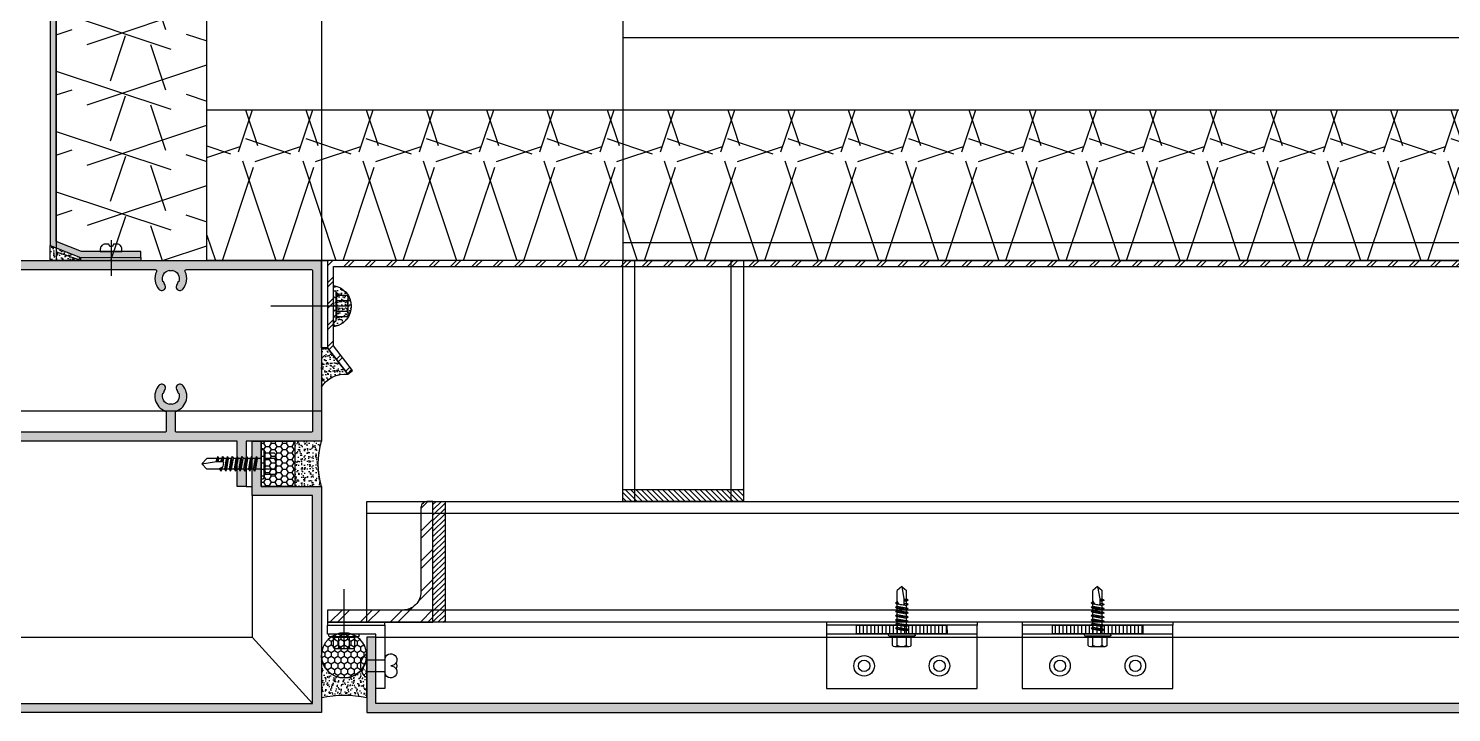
# Model space of a CAD drawing. Header units: millimetres. Extents: x 434053 to 1059003, y -2417481 to 936527.
# Drawn here: x 562266.5 to 562738.7, y -2235535.7 to -2235308.7 of the extents above; entities that cross this region are included whole.
import ezdxf

# ---------------------------------------------------------------- set-up
doc = ezdxf.new("R2010")
doc.units = ezdxf.units.MM
doc.header["$LTSCALE"] = 1000
doc.header["$MEASUREMENT"] = 0
for name, pattern in [('CENTER', [2, 1.25, -0.25, 0.25, -0.25]), ('CENTER2', [1.125, 0.75, -0.125, 0.125, -0.125]), ('HIDDEN', [9.525, 6.35, -3.175]), ('HIDDEN2', [4.7625, 3.175, -1.5875])]:
    doc.linetypes.add(name, pattern=pattern)
doc.layers.get('Defpoints').update_dxf_attribs({"color": 6})
for name, color, linetype in [('ALUM', 1, 'Continuous'), ('ALUM-V', 11, 'Continuous'), ('DIM', 3, 'Continuous'), ('ELASTOMER', 6, 'Continuous'), ('ELASTOMER-V', 241, 'Continuous'), ('ELASTROMER-V', 241, 'Continuous'), ('EXTRUSION-V', 141, 'Continuous'), ('EXTRUSION1', 4, 'Continuous'), ('EXTRUSION2', 133, 'Continuous'), ('FASTENER', 191, 'Continuous'), ('GRID', 8, 'CENTER'), ('INSUL', 8, 'HIDDEN'), ('SILICONE', 8, 'Continuous'), ('STEEL', 3, 'Continuous'), ('STEEL-V', 71, 'Continuous'), ('WELD', 6, 'Continuous'), ('型材断面填充', 254, 'Continuous'), ('铝板断面填充', 14, 'Continuous')]:
    doc.layers.add(name, color=color, linetype=linetype)

# ---------------------------------------------------------------- blocks, each defined once
blk = doc.blocks.new('*U461')
at = {"layer": 'INSUL'}
h = blk.add_hatch(dxfattribs=at)
h.set_pattern_fill('保温棉50', color=256, scale=2.5, angle=90, pattern_type=2)
h.set_pattern_definition([(108.43495, (2.5, -7.5), (-50, 130), [15.8115, -142.3024]), (18.43495, (-47.5, -22.5), (100, 40), [47.435, -110.6789]), (71.56505, (-2.5, -7.5), (4e-11, 20), [15.8115, -142.3024]), (161.56505, (-2.5, 7.5), (-50, 10), [47.435, -110.6789])])
h.paths.add_polyline_path([(0, 0), (50, 0), (50, 1040), (0, 1040)])
blk.add_lwpolyline([(0, 0), (50, 0), (50, 1040), (0, 1040)], close=True, dxfattribs=at)
blk = doc.blocks.new('rivet6')
at = {"color": 0, "linetype": 'ByBlock'}
blk.add_line((0, 4), (0, -4), dxfattribs=at)
blk.add_lwpolyline([(-6, 2, 2.414214), (-8, 0, 2.414214), (-6, -2)], format="xyb", dxfattribs=at)
at = {"color": 0, "linetype": 'HIDDEN2'}
blk.add_lwpolyline([(0, 2), (-6, 2), (-6, -2), (0, -2)], dxfattribs=at)
at = {"color": 0, "linetype": 'ByBlock'}
for centre, radius, start, end in [((-8, 0), 2, 150, 210), ((-3, 0), 5, 306.8699, 53.1301)]:
    blk.add_arc(centre, radius, start, end, dxfattribs=at)
blk = doc.blocks.new('*U379')
at = {"linetype": 'ByBlock', "lineweight": -2}
for p, q in [((2.66, 4.86), (-2.66, 4.86)), ((-5.03, 0.51), (-5.03, 0)), ((5.03, 0), (-5.03, 0)), ((-4.69, 0.86), (-3.54, 1.14)), ((4.69, 0.86), (-4.69, 0.86)), ((-3.54, 4.4), (-3.54, 1.14)), ((3.54, 1.14), (-3.54, 1.14)), ((-2.33, 0.86), (-1.77, 1.14)), ((-1.77, 4.4), (-1.77, 1.14)), ((1.77, 4.4), (1.77, 1.14)), ((2.46, 0.86), (1.77, 1.14)), ((3.54, 4.4), (3.54, 1.14)), ((4.69, 0.86), (3.54, 1.14)), ((5.03, 0.51), (5.03, 0))]:
    blk.add_line(p, q, dxfattribs=at)
for centre, radius, start, end in [((-2.66, 3.77), 1.09, 35.4009, 144.5991), ((0, 1.2), 3.66, 61.0594, 118.9406), ((2.66, 3.77), 1.09, 35.4009, 144.5991), ((-4.69, 0.51), 0.343, 90, 180), ((4.69, 0.51), 0.343, 0, 90)]:
    blk.add_arc(centre, radius, start, end, dxfattribs=at)
at = {"layer": 'GRID', "ltscale": 0.5}
blk.add_line((0, 4.86), (0, -14.89), dxfattribs=at)
blk = doc.blocks.new('*U563')
at = {"linetype": 'ByBlock', "lineweight": -2}
for p, q in [((-4.4, 0.45), (-4.4, 0)), ((4.4, 0), (-4.4, 0)), ((-4.1, 0.75), (-3.1, 1)), ((4.1, 0.75), (-4.1, 0.75)), ((-3.1, 3.85), (-3.1, 1)), ((3.1, 1), (-3.1, 1)), ((2.33, 4.25), (-2.33, 4.25)), ((-2.04, 0.75), (-1.55, 1)), ((-1.55, 3.85), (-1.55, 1)), ((-1.55, 0), (-1.55, -1.59)), ((1.55, 3.85), (1.55, 1)), ((2.15, 0.75), (1.55, 1)), ((1.55, 0), (1.55, -1.09)), ((3.1, 3.85), (3.1, 1)), ((4.1, 0.75), (3.1, 1)), ((4.4, 0.45), (4.4, 0)), ((-2.11, -1.9), (2.11, -1.4)), ((-2.11, -1.9), (-1.55, -1.59)), ((-2.11, -1.9), (-1.55, -2.21)), ((-2.11, -3.3), (2.11, -2.8)), ((-2.11, -3.3), (-1.55, -2.99)), ((-2.11, -3.3), (-1.55, -3.61)), ((-2.11, -4.7), (2.11, -4.2)), ((-2.11, -4.7), (-1.55, -4.39)), ((-2.11, -4.7), (-1.55, -5.01)), ((-1.55, -1.59), (1.55, -1.09)), ((-1.55, -2.21), (1.55, -1.71)), ((-1.55, -2.21), (-1.55, -2.99)), ((-1.55, -2.99), (1.55, -2.49)), ((-1.55, -3.61), (1.55, -3.11)), ((-1.55, -3.61), (-1.55, -4.39)), ((-1.55, -4.39), (1.55, -3.89)), ((-1.55, -5.01), (1.55, -4.51)), ((1.55, -0.31), (1.55, -1.09)), ((2.11, -1.4), (1.55, -1.09)), ((2.11, -1.4), (1.55, -1.71)), ((1.55, -1.71), (1.55, -2.49)), ((2.11, -2.8), (1.55, -2.49)), ((2.11, -2.8), (1.55, -3.11)), ((1.55, -3.11), (1.55, -3.89)), ((2.11, -4.2), (1.55, -3.89)), ((2.11, -4.2), (1.55, -4.51)), ((1.55, -4.51), (1.55, -5.29)), ((-2.11, -6.1), (2.11, -5.6)), ((-2.11, -6.1), (-1.55, -5.79)), ((-2.11, -6.1), (-1.55, -6.41)), ((-2.11, -7.5), (2.11, -7)), ((-2.11, -7.5), (-1.55, -7.19)), ((-2.11, -7.5), (-1.55, -7.81)), ((-2.11, -8.9), (2.11, -8.4)), ((-2.11, -8.9), (-1.55, -8.59)), ((-2.11, -8.9), (-1.55, -9.21)), ((-1.55, -5.01), (-1.55, -5.79)), ((-1.55, -5.79), (1.55, -5.29)), ((-1.55, -6.41), (1.55, -5.91)), ((-1.55, -6.41), (-1.55, -7.19)), ((-1.55, -7.19), (1.55, -6.69)), ((-1.55, -7.81), (1.55, -7.31)), ((-1.55, -7.81), (-1.55, -8.59)), ((-1.55, -8.59), (1.55, -8.09)), ((-1.55, -9.21), (1.55, -8.71)), ((-1.55, -9.21), (-1.55, -9.99)), ((2.11, -5.6), (1.55, -5.29)), ((2.11, -5.6), (1.55, -5.91)), ((1.55, -5.91), (1.55, -6.69)), ((2.11, -7), (1.55, -6.69)), ((2.11, -7), (1.55, -7.31)), ((1.55, -7.31), (1.55, -8.09)), ((2.11, -8.4), (1.55, -8.09)), ((2.11, -8.4), (1.55, -8.71)), ((1.55, -8.71), (1.55, -9.49)), ((-2.11, -10.3), (-1.55, -9.99)), ((-2.11, -10.3), (-1.14, -10.18)), ((-2.11, -10.3), (-1.55, -10.61)), ((-1.55, -9.99), (-0.99, -9.89)), ((-1.55, -10.61), (-1.33, -10.57)), ((-1.55, -10.61), (-1.55, -14.4)), ((0.56, -9.64), (1.55, -9.49)), ((0.71, -9.95), (2.11, -9.8)), ((0.71, -10.23), (1.55, -10.11)), ((0.71, -11.01), (1.55, -10.89)), ((0.71, -11.35), (2.11, -11.2)), ((0.71, -11.63), (1.55, -11.51)), ((2.11, -9.8), (1.55, -9.49)), ((2.11, -9.8), (1.55, -10.11)), ((1.55, -10.11), (1.55, -10.89)), ((2.11, -11.2), (1.55, -10.89)), ((2.11, -11.2), (1.55, -11.51)), ((1.55, -11.51), (1.55, -14.4)), ((0, -15.8), (-1.55, -14.4)), ((0, -15.8), (1.55, -14.4))]:
    blk.add_line(p, q, dxfattribs=at)
blk.add_lwpolyline([(0, -15.8), (0.71, -11.63), (0.71, -9.9, 0.417657), (0.41, -9.6, 0.097062), (-0.99, -9.89), (-1.55, -11)], format="xyb", dxfattribs=at)
for centre, radius, start, end in [((-4.1, 0.45), 0.3, 90, 180), ((-2.33, 3.3), 0.951, 35.4009, 144.5991), ((0, 1.05), 3.2, 61.0594, 118.9406), ((2.33, 3.3), 0.951, 35.4009, 144.5991), ((4.1, 0.45), 0.3, 0, 90)]:
    blk.add_arc(centre, radius, start, end, dxfattribs=at)
blk = doc.blocks.new('*U562')
at = {"layer": 'EXTRUSION1', "linetype": 'HIDDEN'}
h = blk.add_hatch(dxfattribs=at)
h.set_pattern_fill('ANSI31', color=8, scale=10, angle=45, style=0)
h.set_pattern_definition([(90, (-29149.7971, 32516.8571), (-1.25, 2e-16), [])])
h.paths.add_polyline_path([(40.01, 18.07), (10.01, 18.07), (9.99, 21), (39.99, 21)])
h = blk.add_hatch(dxfattribs=at)
h.set_pattern_fill('ANSI31', color=8, scale=10, angle=45, style=0)
h.set_pattern_definition([(90, (-29149.7971, 32581.8571), (-1.25, 2e-16), [])])
h.paths.add_polyline_path([(105.01, 18.07), (75.01, 18.07), (75, 21), (105, 21)])
blk.add_line((0, 18.07), (50, 18.07))
at = {"linetype": 'HIDDEN'}
for p, q in [((65, 18.07), (115, 18.07)), ((65, 17), (115, 17))]:
    blk.add_line(p, q, dxfattribs=at)
for points in [[(0, 21), (0, 17)], [(50, 17), (50, 21), (0, 21)], [(65, 21), (65, 0), (115, 0), (115, 21), (65, 21)]]:
    blk.add_lwpolyline(points)
blk.add_lwpolyline([(0, 17), (0, 0), (50, 0), (50, 17)], dxfattribs=at)
at = {"layer": 'ELASTOMER-V', "linetype": 'HIDDEN'}
for p, q in [((0, 22), (0, 21)), ((50, 22), (0, 22)), ((50, 22), (50, 21)), ((65, 22), (65, 21)), ((115, 22), (65, 22)), ((115, 22), (115, 21))]:
    blk.add_line(p, q, dxfattribs=at)
at = {"layer": 'EXTRUSION1', "color": 8, "linetype": 'HIDDEN'}
for points in [[(40.01, 18.07), (10.01, 18.07), (9.99, 21), (39.99, 21)], [(105.01, 18.07), (75.01, 18.07), (75, 21), (105, 21)]]:
    blk.add_lwpolyline(points, close=True, dxfattribs=at)
at = {"layer": 'FASTENER'}
for centre, radius in [((12.5, 7.5), 3.41), ((37.5, 7.5), 3.41), ((77.5, 7.5), 3.41), ((102.5, 7.5), 3.41), ((12.5, 7.5), 1.88), ((37.5, 7.5), 1.88), ((77.5, 7.5), 1.88), ((102.5, 7.5), 1.88)]:
    blk.add_circle(centre, radius, dxfattribs=at)
at = {"layer": 'FASTENER', "xscale": -1, "rotation": 179.9999555529958}
for p in [(25.01, 18.07), (90, 18.07)]:
    blk.add_blockref('*U563', p, dxfattribs=at)
blk = doc.blocks.new('*U550')
at = {"linetype": 'ByBlock', "lineweight": -2}
for p, q in [((2.66, 4.86), (-2.66, 4.86)), ((-5.03, 0.51), (-5.03, 0)), ((5.03, 0), (-5.03, 0)), ((-4.69, 0.86), (-3.54, 1.14)), ((4.69, 0.86), (-4.69, 0.86)), ((-3.54, 4.4), (-3.54, 1.14)), ((3.54, 1.14), (-3.54, 1.14)), ((-2.33, 0.86), (-1.77, 1.14)), ((-1.77, 4.4), (-1.77, 1.14)), ((1.77, 4.4), (1.77, 1.14)), ((2.46, 0.86), (1.77, 1.14)), ((3.54, 4.4), (3.54, 1.14)), ((4.69, 0.86), (3.54, 1.14)), ((5.03, 0.51), (5.03, 0))]:
    blk.add_line(p, q, dxfattribs=at)
for centre, radius, start, end in [((-2.66, 3.77), 1.09, 35.4009, 144.5991), ((0, 1.2), 3.66, 61.0594, 118.9406), ((2.66, 3.77), 1.09, 35.4009, 144.5991), ((-4.69, 0.51), 0.343, 90, 180), ((4.69, 0.51), 0.343, 0, 90)]:
    blk.add_arc(centre, radius, start, end, dxfattribs=at)
at = {"layer": 'GRID', "ltscale": 0.5}
blk.add_line((0, 4.86), (0, -20.81), dxfattribs=at)
blk = doc.blocks.new('*U341')
at = {"linetype": 'CENTER2', "ltscale": 0.5}
blk.add_line((0, 5.68), (0, -12.18), dxfattribs=at)
at = {"color": 0, "linetype": 'ByBlock'}
blk.add_lwpolyline([(-0.67, 2.51), (-1.17, 3.6), (-3, 3.6, 0.414214), (-5.4, 1.2), (-5.4, 0), (5.4, 0), (5.4, 1.2, 0.414214), (3, 3.6), (1.17, 3.6), (0.67, 2.51)], format="xyb", close=True, dxfattribs=at)
blk = doc.blocks.new('*U365')
at = {"layer": 'INSUL'}
h = blk.add_hatch(dxfattribs=at)
h.set_pattern_fill('钻石形', color=256, scale=2.5, style=0, pattern_type=2)
h.set_pattern_definition([(161.57, (-455, 4.5), (-20.00141, -0.00173), [-142.3, 15.8]), (18.43, (-460, 4.5), (-20.00141, 0.00173), [-142.3, 15.8]), (108.43, (-455, 4.5), (9.99638, -50.00438), [47.425, -110.675]), (71.57, (-460, 4.5), (9.99638, 50.00438), [47.425, -110.675])])
h.paths.add_polyline_path([(-457.5, 2), (0, 2), (0, 52), (-457.5, 52)])
at = {"layer": 'SILICONE'}
h = blk.add_hatch(dxfattribs=at)
h.set_pattern_fill('AR-SAND', color=256, angle=360, style=0)
h.set_pattern_definition([(37.5, (-97272.6288, -18845.2114), (-0.062993358, 1.92682377), [0, -1.52, 0, -1.7, 0, -1.625]), (7.5, (-97272.6288, -18845.2114), (1.769776705, 2.822146065), [0, -0.82, 0, -1.37, 0, -0.525]), (327.5, (-97273.8588, -18845.2114), (3.114141862, 0.005659054), [0, -0.5, 0, -1.8, 0, -2.35]), (317.5, (-97273.8588, -18845.2114), (3.006126605, 0.877675565), [0, -0.25, 0, -1.18, 0, -1.35])])
h.paths.add_polyline_path([(-5, 0), (-1, 10), (0, 10), (0, 0)])
at = {"layer": 'ALUM', "linetype": 'ByBlock'}
blk.add_lwpolyline([(-457.5, 0), (-5, 0), (-1, 10), (-1, 30), (-3, 30), (-3, 10.39), (-6.35, 2), (-457.5, 2)], dxfattribs=at)
at = {"layer": 'ELASTROMER-V', "linetype": 'HIDDEN'}
blk.add_lwpolyline([(0, 30), (0, 10), (-1, 10), (-1, 30)], close=True, dxfattribs=at)
at = {"layer": 'INSUL'}
blk.add_lwpolyline([(-457.5, 2), (0, 2), (0, 52), (-457.5, 52)], close=True, dxfattribs=at)
at = {"layer": 'SILICONE'}
blk.add_lwpolyline([(-5, 0), (-1, 10), (0, 10), (0, 0)], close=True, dxfattribs=at)
at = {"layer": 'FASTENER', "xscale": 0.6666666666666666, "yscale": 0.6666666666666666, "zscale": 0.6666666666666666, "rotation": 90.00000000000004}
blk.add_blockref('*U341', (-3, 20.19), dxfattribs=at)
blk = doc.blocks.new('20221117-LC01')
at = {"layer": '型材断面填充', "linetype": 'ByBlock'}
h = blk.add_hatch(color=256, dxfattribs=at)
edge = h.paths.add_edge_path(flags=16)
edge.add_line((-52.19, 52.26), (-52.07, 52.35))
edge.add_arc((-50, 54), 2.65, 201.4804, 218.5196, ccw=False)
edge.add_line((-52.47, 53.03), (-52.61, 52.97))
edge.add_arc((-50, 54), 2.8, 98.5196, 201.4804, ccw=False)
edge.add_line((-50.41, 56.77), (-50.39, 56.62))
edge.add_arc((-50, 54), 2.65, 81.4804, 98.5196, ccw=False)
edge.add_line((-49.61, 56.62), (-49.59, 56.77))
edge.add_arc((-50, 54), 2.8, -21.4804, 81.4804, ccw=False)
edge.add_line((-47.39, 52.97), (-47.53, 53.03))
edge.add_arc((-50, 54), 2.65, 321.4804, 338.5196, ccw=False)
edge.add_line((-47.93, 52.35), (-47.81, 52.26))
edge.add_arc((-50, 54), 2.8, 317.9774, 321.4804, ccw=False)
edge.add_arc((-46.99, 51.29), 1.25, 137.9774, 210)
edge.add_arc((-46.99, 51.29), 1.25, 210, 317.9774)
edge.add_arc((-50, 54), 5.3, 317.9774, 385.5332)
edge.add_arc((-44.77, 56.5), 0.5, 90, 205.5332, ccw=False)
edge.add_line((-44.77, 57), (-3.5, 57))
edge.add_arc((-3.5, 56.5), 0.5, 0, 90, ccw=False)
edge.add_line((-3, 56.5), (-3, 3.5))
edge.add_arc((-3.5, 3.5), 0.5, -90, 0, ccw=False)
edge.add_line((-3.5, 3), (-48, 3))
edge.add_arc((-48, 3.5), 0.5, 180, 270, ccw=False)
edge.add_line((-48.5, 3.5), (-48.5, 9.56))
edge.add_arc((-48, 9.56), 0.5, 110.1713, 180, ccw=False)
edge.add_arc((-50, 15), 5.3, 290.1713, 402.0226)
edge.add_arc((-46.99, 17.71), 1.25, 42.0226, 150)
edge.add_arc((-46.99, 17.71), 1.25, 150, 222.0226)
edge.add_arc((-50, 15), 2.8, 38.5196, 42.0226, ccw=False)
edge.add_line((-47.81, 16.74), (-47.93, 16.65))
edge.add_arc((-50, 15), 2.65, 21.4804, 38.5196, ccw=False)
edge.add_line((-47.53, 15.97), (-47.39, 16.03))
edge.add_arc((-50, 15), 2.8, -81.4804, 21.4804, ccw=False)
edge.add_line((-49.59, 12.23), (-49.61, 12.38))
edge.add_arc((-50, 15), 2.65, 261.4804, 278.5196, ccw=False)
edge.add_line((-50.39, 12.38), (-50.41, 12.23))
edge.add_arc((-50, 15), 2.8, 158.5196, 261.4804, ccw=False)
edge.add_line((-52.61, 16.03), (-52.47, 15.97))
edge.add_arc((-50, 15), 2.65, 141.4804, 158.5196, ccw=False)
edge.add_line((-52.07, 16.65), (-52.19, 16.74))
edge.add_arc((-50, 15), 2.8, 137.9774, 141.4804, ccw=False)
edge.add_arc((-53.01, 17.71), 1.25, 317.9774, 390)
edge.add_arc((-53.01, 17.71), 1.25, 30, 137.9774)
edge.add_arc((-50, 15), 5.3, 137.9774, 249.8287)
edge.add_arc((-52, 9.56), 0.5, 0, 69.8287, ccw=False)
edge.add_line((-51.5, 9.56), (-51.5, 3.5))
edge.add_arc((-52, 3.5), 0.5, 270, 360, ccw=False)
edge.add_line((-52, 3), (-126, 3))
edge.add_arc((-126, 3.5), 0.5, 180, 270, ccw=False)
edge.add_line((-126.5, 3.5), (-126.5, 9.56))
edge.add_arc((-126, 9.56), 0.5, 110.1713, 180, ccw=False)
edge.add_arc((-128, 15), 5.3, 290.1713, 402.0226)
edge.add_arc((-124.99, 17.71), 1.25, 42.0226, 150)
edge.add_arc((-124.99, 17.71), 1.25, 150, 222.0226)
edge.add_arc((-128, 15), 2.8, 38.5196, 42.0226, ccw=False)
edge.add_line((-125.81, 16.74), (-125.93, 16.65))
edge.add_arc((-128, 15), 2.65, 21.4804, 38.5196, ccw=False)
edge.add_line((-125.53, 15.97), (-125.39, 16.03))
edge.add_arc((-128, 15), 2.8, -81.4804, 21.4804, ccw=False)
edge.add_line((-127.59, 12.23), (-127.61, 12.38))
edge.add_arc((-128, 15), 2.65, 261.4804, 278.5196, ccw=False)
edge.add_line((-128.39, 12.38), (-128.41, 12.23))
edge.add_arc((-128, 15), 2.8, 158.5196, 261.4804, ccw=False)
edge.add_line((-130.61, 16.03), (-130.47, 15.97))
edge.add_arc((-128, 15), 2.65, 141.4804, 158.5196, ccw=False)
edge.add_line((-130.07, 16.65), (-130.19, 16.74))
edge.add_arc((-128, 15), 2.8, 137.9774, 141.4804, ccw=False)
edge.add_arc((-131.01, 17.71), 1.25, 317.9774, 390)
edge.add_arc((-131.01, 17.71), 1.25, 30, 137.9774)
edge.add_arc((-128, 15), 5.3, 137.9774, 249.8287)
edge.add_arc((-130, 9.56), 0.5, 0, 69.8287, ccw=False)
edge.add_line((-129.5, 9.56), (-129.5, 3.5))
edge.add_arc((-130, 3.5), 0.5, -90, 0, ccw=False)
edge.add_line((-130, 3), (-151, 3))
edge.add_arc((-151, 3.5), 0.5, 180, 270, ccw=False)
edge.add_line((-151.5, 3.5), (-151.5, 47.61))
edge.add_arc((-151, 47.61), 0.5, 119.7449, 180, ccw=False)
edge.add_line((-151.25, 48.05), (-146.75, 50.61))
edge.add_arc((-147, 51.05), 0.5, 299.7449, 360)
edge.add_line((-146.5, 51.05), (-146.5, 56.5))
edge.add_arc((-146, 56.5), 0.5, 90, 180, ccw=False)
edge.add_line((-146, 57), (-133.23, 57))
edge.add_arc((-133.23, 56.5), 0.5, -25.5332, 90, ccw=False)
edge.add_arc((-128, 54), 5.3, 154.4668, 222.0226)
edge.add_arc((-131.01, 51.29), 1.25, 222.0226, 330)
edge.add_arc((-131.01, 51.29), 1.25, 330, 402.0226)
edge.add_arc((-128, 54), 2.8, 218.5196, 222.0226, ccw=False)
edge.add_line((-130.19, 52.26), (-130.07, 52.35))
edge.add_arc((-128, 54), 2.65, 201.4804, 218.5196, ccw=False)
edge.add_line((-130.47, 53.03), (-130.61, 52.97))
edge.add_arc((-128, 54), 2.8, 98.5196, 201.4804, ccw=False)
edge.add_line((-128.41, 56.77), (-128.39, 56.62))
edge.add_arc((-128, 54), 2.65, 81.4804, 98.5196, ccw=False)
edge.add_line((-127.61, 56.62), (-127.59, 56.77))
edge.add_arc((-128, 54), 2.8, -21.4804, 81.4804, ccw=False)
edge.add_line((-125.39, 52.97), (-125.53, 53.03))
edge.add_arc((-128, 54), 2.65, 321.4804, 338.5196, ccw=False)
edge.add_line((-125.93, 52.35), (-125.81, 52.26))
edge.add_arc((-128, 54), 2.8, 317.9774, 321.4804, ccw=False)
edge.add_arc((-124.99, 51.29), 1.25, 137.9774, 210)
edge.add_arc((-124.99, 51.29), 1.25, 210, 317.9774)
edge.add_arc((-128, 54), 5.3, 317.9774, 385.5332)
edge.add_arc((-122.77, 56.5), 0.5, 90, 205.5332, ccw=False)
edge.add_line((-122.77, 57), (-55.23, 57))
edge.add_arc((-55.23, 56.5), 0.5, -25.5332, 90, ccw=False)
edge.add_arc((-50, 54), 5.3, 154.4668, 222.0226)
edge.add_arc((-53.01, 51.29), 1.25, 222.0226, 330)
edge.add_arc((-53.01, 51.29), 1.25, 330, 402.0226)
edge.add_arc((-50, 54), 2.8, 218.5196, 222.0226, ccw=False)
edge = h.paths.add_edge_path()
edge.add_line((-25, 0), (-25, -15))
edge.add_line((-25, -15), (-28, -15))
edge.add_line((-28, -15), (-28, 0))
edge.add_line((-28, 0), (-151.5, 0))
edge.add_line((-151.5, 0), (-151.5, -15))
edge.add_line((-151.5, -15), (-154.5, -15))
edge.add_line((-154.5, -15), (-154.5, 17.5))
edge.add_arc((-155, 17.5), 0.5, 0, 90)
edge.add_line((-155, 18), (-175, 18))
edge.add_arc((-175, 17.5), 0.5, 90, 180)
edge.add_line((-175.5, 17.5), (-175.5, 15))
edge.add_arc((-175, 15), 0.5, 180, 270)
edge.add_line((-175, 14.5), (-173, 14.5))
edge.add_arc((-173, 14), 0.5, 0, 90, ccw=False)
edge.add_line((-172.5, 14), (-172.5, 13))
edge.add_arc((-173, 13), 0.5, -90, 0, ccw=False)
edge.add_line((-173, 12.5), (-177, 12.5))
edge.add_arc((-177, 13), 0.5, 180, 270, ccw=False)
edge.add_line((-177.5, 13), (-177.5, 17.5))
edge.add_arc((-178, 17.5), 0.5, 0, 90)
edge.add_line((-178, 18), (-197.5, 18))
edge.add_arc((-197.5, 17.5), 0.5, 90, 180)
edge.add_line((-198, 17.5), (-198, 16))
edge.add_arc((-197.5, 16), 0.5, 180, 270)
edge.add_line((-197.5, 15.5), (-195.5, 15.5))
edge.add_arc((-195.5, 15), 0.5, 0, 90, ccw=False)
edge.add_line((-195, 15), (-195, 14))
edge.add_arc((-195.5, 14), 0.5, -90, 0, ccw=False)
edge.add_line((-195.5, 13.5), (-199.5, 13.5))
edge.add_arc((-199.5, 14), 0.5, 180, 270, ccw=False)
edge.add_line((-200, 14), (-200, 20.5))
edge.add_arc((-199.5, 20.5), 0.5, 90, 180, ccw=False)
edge.add_line((-199.5, 21), (-155, 21))
edge.add_arc((-155, 21.5), 0.5, 270, 360)
edge.add_line((-154.5, 21.5), (-154.5, 52))
edge.add_arc((-153.5, 52), 1, 90, 180, ccw=False)
edge.add_line((-153.5, 53), (-153.3, 53))
edge.add_arc((-153.3, 52.7), 0.3, 0, 90, ccw=False)
edge.add_line((-153, 52.7), (-153, 52))
edge.add_arc((-152.5, 52), 0.5, 180, 270)
edge.add_line((-152.5, 51.5), (-151.38, 51.5))
edge.add_arc((-151.38, 52), 0.5, 270, 299.7449)
edge.add_line((-151.13, 51.57), (-149.75, 52.36))
edge.add_arc((-150, 52.79), 0.5, 299.7449, 360)
edge.add_line((-149.5, 52.79), (-149.5, 57.21))
edge.add_arc((-150, 57.21), 0.5, 0, 60.2551)
edge.add_line((-149.75, 57.64), (-151.13, 58.43))
edge.add_arc((-151.38, 58), 0.5, 60.2551, 90)
edge.add_line((-151.38, 58.5), (-152.5, 58.5))
edge.add_arc((-152.5, 58), 0.5, 90, 180)
edge.add_line((-153, 58), (-153, 57.3))
edge.add_arc((-153.3, 57.3), 0.3, -90, 0, ccw=False)
edge.add_line((-153.3, 57), (-153.5, 57))
edge.add_arc((-153.5, 58), 1, 180, 270, ccw=False)
edge.add_line((-154.5, 58), (-154.5, 60))
edge.add_line((-154.5, 60), (0, 60))
edge.add_line((0, 60), (0, 0))
edge.add_line((0, 0), (-25, 0))
at = {"color": 0, "linetype": 'ByBlock'}
for points in [[(-25, 0), (-25, -15), (-28, -15), (-28, 0), (-151.5, 0), (-151.5, -15), (-154.5, -15), (-154.5, 17.5, 0.414214), (-155, 18), (-175, 18, 0.414213), (-175.5, 17.5), (-175.5, 15, 0.414214), (-175, 14.5), (-173, 14.5, -0.414214), (-172.5, 14), (-172.5, 13, -0.414214), (-173, 12.5), (-177, 12.5, -0.414214), (-177.5, 13), (-177.5, 17.5, 0.414214), (-178, 18), (-197.5, 18, 0.414214), (-198, 17.5), (-198, 16, 0.414214), (-197.5, 15.5), (-195.5, 15.5, -0.414214), (-195, 15), (-195, 14, -0.414214), (-195.5, 13.5), (-199.5, 13.5, -0.414214), (-200, 14), (-200, 20.5, -0.414214), (-199.5, 21), (-155, 21, 0.414214), (-154.5, 21.5), (-154.5, 52, -0.414214), (-153.5, 53), (-153.3, 53, -0.414214), (-153, 52.7), (-153, 52, 0.414214), (-152.5, 51.5), (-151.38, 51.5, 0.13052), (-151.13, 51.57), (-149.75, 52.36, 0.269143), (-149.5, 52.79), (-149.5, 57.21, 0.269143), (-149.75, 57.64), (-151.13, 58.43, 0.13052), (-151.38, 58.5), (-152.5, 58.5, 0.414214), (-153, 58), (-153, 57.3, -0.414214), (-153.3, 57), (-153.5, 57, -0.414214), (-154.5, 58), (-154.5, 60), (0, 60), (0, 0)], [(-52.19, 52.26), (-52.07, 52.35, -0.074485), (-52.47, 53.03), (-52.61, 52.97, -0.482132), (-50.41, 56.77), (-50.39, 56.62, -0.074485), (-49.61, 56.62), (-49.59, 56.77, -0.482132), (-47.39, 52.97), (-47.53, 53.03, -0.074485), (-47.93, 52.35), (-47.81, 52.26, -0.015286), (-47.92, 52.13, 0.325029), (-48.07, 50.66, 0.509401), (-46.06, 50.45, 0.303613), (-45.22, 56.28, -0.55165), (-44.77, 57), (-3.5, 57, -0.414214), (-3, 56.5), (-3, 3.5, -0.414214), (-3.5, 3), (-48, 3, -0.414214), (-48.5, 3.5), (-48.5, 9.56, -0.314477), (-48.17, 10.03, 0.530878), (-46.06, 18.55, 0.509401), (-48.07, 18.34, 0.325029), (-47.92, 16.87, -0.015286), (-47.81, 16.74), (-47.93, 16.65, -0.074485), (-47.53, 15.97), (-47.39, 16.03, -0.482132), (-49.59, 12.23), (-49.61, 12.38, -0.074485), (-50.39, 12.38), (-50.41, 12.23, -0.482132), (-52.61, 16.03), (-52.47, 15.97, -0.074485), (-52.07, 16.65), (-52.19, 16.74, -0.015286), (-52.08, 16.87, 0.325029), (-51.93, 18.34, 0.509401), (-53.94, 18.55, 0.530878), (-51.83, 10.03, -0.314477), (-51.5, 9.56), (-51.5, 3.5, -0.414214), (-52, 3), (-126, 3, -0.414214), (-126.5, 3.5), (-126.5, 9.56, -0.314477), (-126.17, 10.03, 0.530878), (-124.06, 18.55, 0.509401), (-126.07, 18.34, 0.325029), (-125.92, 16.87, -0.015286), (-125.81, 16.74), (-125.93, 16.65, -0.074485), (-125.53, 15.97), (-125.39, 16.03, -0.482132), (-127.59, 12.23), (-127.61, 12.38, -0.074485), (-128.39, 12.38), (-128.41, 12.23, -0.482132), (-130.61, 16.03), (-130.47, 15.97, -0.074485), (-130.07, 16.65), (-130.19, 16.74, -0.015286), (-130.08, 16.87, 0.325029), (-129.93, 18.34, 0.509401), (-131.94, 18.55, 0.530878), (-129.83, 10.03, -0.314477), (-129.5, 9.56), (-129.5, 3.5, -0.414214), (-130, 3), (-151, 3, -0.414214), (-151.5, 3.5), (-151.5, 47.61, -0.269143), (-151.25, 48.05), (-146.75, 50.61, 0.269143), (-146.5, 51.05), (-146.5, 56.5, -0.414214), (-146, 57), (-133.23, 57, -0.55165), (-132.78, 56.28, 0.303613), (-131.94, 50.45, 0.509401), (-129.93, 50.66, 0.325029), (-130.08, 52.13, -0.015286), (-130.19, 52.26), (-130.07, 52.35, -0.074485), (-130.47, 53.03), (-130.61, 52.97, -0.482132), (-128.41, 56.77), (-128.39, 56.62, -0.074485), (-127.61, 56.62), (-127.59, 56.77, -0.482132), (-125.39, 52.97), (-125.53, 53.03, -0.074485), (-125.93, 52.35), (-125.81, 52.26, -0.015286), (-125.92, 52.13, 0.325029), (-126.07, 50.66, 0.509401), (-124.06, 50.45, 0.303613), (-123.22, 56.28, -0.55165), (-122.77, 57), (-55.23, 57, -0.55165), (-54.78, 56.28, 0.303613), (-53.94, 50.45, 0.509401), (-51.93, 50.66, 0.325029), (-52.08, 52.13, -0.015286)]]:
    blk.add_lwpolyline(points, format="xyb", close=True, dxfattribs=at)
blk = doc.blocks.new('*U561')
at = {"linetype": 'ByBlock', "lineweight": -2}
for p, q in [((2.33, 4.25), (-2.33, 4.25)), ((-4.4, 0.45), (-4.4, 0)), ((4.4, 0), (-4.4, 0)), ((-4.1, 0.75), (-3.1, 1)), ((4.1, 0.75), (-4.1, 0.75)), ((-3.1, 3.85), (-3.1, 1)), ((3.1, 1), (-3.1, 1)), ((-2.04, 0.75), (-1.55, 1)), ((-1.55, 3.85), (-1.55, 1)), ((-1.55, 0), (-1.55, -1.59)), ((1.55, 3.85), (1.55, 1)), ((2.15, 0.75), (1.55, 1)), ((1.55, 0), (1.55, -1.09)), ((3.1, 3.85), (3.1, 1)), ((4.1, 0.75), (3.1, 1)), ((4.4, 0.45), (4.4, 0)), ((-2.11, -1.9), (2.11, -1.4)), ((-2.11, -1.9), (-1.55, -1.59)), ((-2.11, -1.9), (-1.55, -2.21)), ((-2.11, -3.3), (2.11, -2.8)), ((-2.11, -3.3), (-1.55, -2.99)), ((-2.11, -3.3), (-1.55, -3.61)), ((-1.55, -1.59), (1.55, -1.09)), ((-1.55, -2.21), (1.55, -1.71)), ((-1.55, -2.21), (-1.55, -2.99)), ((-1.55, -2.99), (1.55, -2.49)), ((-1.55, -3.61), (1.55, -3.11)), ((-1.55, -3.61), (-1.55, -4.39)), ((-1.55, -4.39), (1.55, -3.89)), ((1.55, -0.31), (1.55, -1.09)), ((2.11, -1.4), (1.55, -1.09)), ((2.11, -1.4), (1.55, -1.71)), ((1.55, -1.71), (1.55, -2.49)), ((2.11, -2.8), (1.55, -2.49)), ((2.11, -2.8), (1.55, -3.11)), ((1.55, -3.11), (1.55, -3.89)), ((2.11, -4.2), (1.55, -3.89)), ((-2.11, -4.7), (2.11, -4.2)), ((-2.11, -4.7), (-1.55, -4.39)), ((-2.11, -4.7), (-1.55, -5.01)), ((-2.11, -6.1), (2.11, -5.6)), ((-2.11, -6.1), (-1.55, -5.79)), ((-2.11, -6.1), (-1.55, -6.41)), ((-2.11, -7.5), (2.11, -7)), ((-2.11, -7.5), (-1.55, -7.19)), ((-2.11, -7.5), (-1.55, -7.81)), ((-1.55, -5.01), (1.55, -4.51)), ((-1.55, -5.01), (-1.55, -5.79)), ((-1.55, -5.79), (1.55, -5.29)), ((-1.55, -6.41), (1.55, -5.91)), ((-1.55, -6.41), (-1.55, -7.19)), ((-1.55, -7.19), (1.55, -6.69)), ((-1.55, -7.81), (1.55, -7.31)), ((-1.55, -7.81), (-1.55, -8.59)), ((-1.55, -8.59), (1.55, -8.09)), ((2.11, -4.2), (1.55, -4.51)), ((1.55, -4.51), (1.55, -5.29)), ((2.11, -5.6), (1.55, -5.29)), ((2.11, -5.6), (1.55, -5.91)), ((1.55, -5.91), (1.55, -6.69)), ((2.11, -7), (1.55, -6.69)), ((2.11, -7), (1.55, -7.31)), ((1.55, -7.31), (1.55, -8.09)), ((2.11, -8.4), (1.55, -8.09)), ((-2.11, -8.9), (2.11, -8.4)), ((-2.11, -8.9), (-1.55, -8.59)), ((-2.11, -8.9), (-1.55, -9.21)), ((-2.11, -10.3), (2.11, -9.8)), ((-2.11, -10.3), (-1.55, -9.99)), ((-2.11, -10.3), (-1.55, -10.61)), ((-2.11, -11.7), (-1.55, -11.39)), ((-2.11, -11.7), (-1.14, -11.58)), ((-2.11, -11.7), (-1.55, -12.01)), ((-1.55, -9.21), (1.55, -8.71)), ((-1.55, -9.21), (-1.55, -9.99)), ((-1.55, -9.99), (1.55, -9.49)), ((-1.55, -10.61), (1.55, -10.11)), ((-1.55, -10.61), (-1.55, -11.39)), ((-1.55, -11.39), (-0.99, -11.29)), ((-1.55, -12.01), (-1.33, -11.97)), ((-1.55, -12.01), (-1.55, -15.8)), ((0.56, -11.04), (1.55, -10.89)), ((0.71, -11.35), (2.11, -11.2)), ((0.71, -11.63), (1.55, -11.51)), ((0.71, -12.41), (1.55, -12.29)), ((2.11, -8.4), (1.55, -8.71)), ((1.55, -8.71), (1.55, -9.49)), ((2.11, -9.8), (1.55, -9.49)), ((2.11, -9.8), (1.55, -10.11)), ((1.55, -10.11), (1.55, -10.89)), ((2.11, -11.2), (1.55, -10.89)), ((2.11, -11.2), (1.55, -11.51)), ((1.55, -11.51), (1.55, -12.29)), ((2.11, -12.6), (1.55, -12.29)), ((0, -17.2), (-1.55, -15.8)), ((0, -17.2), (1.55, -15.8)), ((0.71, -12.75), (2.11, -12.6)), ((0.71, -13.03), (1.55, -12.91)), ((2.11, -12.6), (1.55, -12.91)), ((1.55, -12.91), (1.55, -15.8))]:
    blk.add_line(p, q, dxfattribs=at)
blk.add_lwpolyline([(0, -17.2), (0.71, -13.03), (0.71, -11.3, 0.417657), (0.41, -11, 0.097062), (-0.99, -11.29), (-1.55, -12.4)], format="xyb", dxfattribs=at)
for centre, radius, start, end in [((-2.33, 3.3), 0.951, 35.4009, 144.5991), ((0, 1.05), 3.2, 61.0594, 118.9406), ((2.33, 3.3), 0.951, 35.4009, 144.5991), ((-4.1, 0.45), 0.3, 90, 180), ((4.1, 0.45), 0.3, 0, 90)]:
    blk.add_arc(centre, radius, start, end, dxfattribs=at)
blk = doc.blocks.new('A$C10057B61')
at = {"layer": 'ELASTOMER-V', "linetype": 'ByBlock'}
h = blk.add_hatch(dxfattribs=at)
h.set_pattern_fill('HONEY', color=256, scale=10, style=0)
h.set_pattern_definition([(0, (-81190.3586, 42670.3652), (1.875, 1.082531755), [1.25, -2.5]), (120, (-81190.3586, 42670.3652), (-1.875, 1.082531755), [1.25, -2.5]), (60, (-81190.3586, 42670.3652), (4e-16, 2.16506351), [-2.5, 1.25])])
h.paths.add_polyline_path([(15098.86, 11459.61), (15109.98, 11459.61), (15109.98, 11444.61), (15098.86, 11444.61)])
at = {"layer": 'ELASTOMER-V'}
h = blk.add_hatch(dxfattribs=at)
h.set_pattern_fill('HONEY', color=256, scale=10, angle=-90, style=0)
h.set_pattern_definition([(270, (64999.9046, 38840.5339), (1.082531755, -1.875), [1.25, -2.5]), (30, (64999.9046, 38840.5339), (1.082531755, 1.875), [1.25, -2.5]), (330, (64999.9046, 38840.5339), (2.16506351, -8e-16), [-2.5, 1.25])])
edge = h.paths.add_edge_path()
edge.add_ellipse((15126.36, 11388.58), major_axis=(-5.3, 5.3), ratio=1, start_angle=0, end_angle=360, ccw=False)
at = {"layer": 'SILICONE', "linetype": 'ByBlock'}
h = blk.add_hatch(dxfattribs=at)
h.set_pattern_fill('AR-SAND', color=256, style=0)
h.set_pattern_definition([(37.5, (3635.6098, 8109.0004), (-0.06299336, 1.92682377), [0, -1.52, 0, -1.7, 0, -1.625]), (7.5, (3635.6098, 8109.0004), (1.7697767, 2.82214607), [0, -0.82, 0, -1.37, 0, -0.525]), (327.5, (3634.3798, 8109.0004), (3.11414186, 0.00565905), [0, -0.5, 0, -1.8, 0, -2.35]), (317.5, (3634.3798, 8109.0004), (3.0061266, 0.87767556), [0, -0.25, 0, -1.18, 0, -1.35])])
edge = h.paths.add_edge_path()
edge.add_arc((15121.82, 11504.45), 6.94, 278.6464, 441.3536, ccw=False)
edge.add_line((15122.86, 11497.59), (15122.86, 11511.31))
h = blk.add_hatch(dxfattribs=at)
h.set_pattern_fill('AR-SAND', color=256, style=0)
h.set_pattern_definition([(37.5, (3632.1587, 8119.5771), (-0.06299336, 1.92682377), [0, -1.52, 0, -1.7, 0, -1.625]), (7.5, (3632.1587, 8119.577), (1.7697767, 2.82214607), [0, -0.82, 0, -1.37, 0, -0.525]), (327.5, (3630.9287, 8119.5771), (3.11414186, 0.00565905), [0, -0.5, 0, -1.8, 0, -2.35]), (317.5, (3630.9287, 8119.577), (3.0061266, 0.87767556), [0, -0.25, 0, -1.18, 0, -1.35])])
edge = h.paths.add_edge_path()
edge.add_line((15118.86, 11490.6), (15118.86, 11477.61))
edge.add_arc((15126.62, 11472.71), 9.17, 84.096, 147.7637, ccw=False)
edge.add_line((15127.56, 11481.84), (15120.86, 11490.6))
edge.add_line((15120.86, 11490.6), (15118.86, 11490.6))
h = blk.add_hatch(dxfattribs=at)
h.set_pattern_fill('AR-SAND', color=256, angle=270, style=0)
h.set_pattern_definition([(307.5, (-81190.3586, 42670.3652), (1.92682377, 0.062993358), [0, -1.52, 0, -1.7, 0, -1.625]), (277.5, (-81190.3586, 42670.3652), (2.822146065, -1.769776705), [0, -0.82, 0, -1.37, 0, -0.525]), (237.5, (-81190.3586, 42671.5952), (0.005659054, -3.114141862), [0, -0.5, 0, -1.8, 0, -2.35]), (227.5, (-81190.3586, 42671.5952), (0.877675565, -3.006126605), [0, -0.25, 0, -1.18, 0, -1.35])])
edge = h.paths.add_edge_path()
edge.add_line((15118.86, 11459.61), (15109.98, 11459.61))
edge.add_line((15109.98, 11459.61), (15109.98, 11444.61))
edge.add_line((15109.98, 11444.61), (15118.86, 11444.61))
edge.add_arc((15144.15, 11452.11), 26.38, 163.4797, 196.5203, ccw=False)
at = {"layer": 'SILICONE'}
h = blk.add_hatch(dxfattribs=at)
h.set_pattern_fill('AR-SAND', color=256, angle=107.1831, style=0)
h.set_pattern_definition([(144.68308, (17576.6022, 9007.6616), (-1.82221135, -0.6294154), [0, -1.52, 0, -1.7, 0, -1.625]), (114.68308, (17576.6022, 9007.6616), (-3.2190193, 0.8570487), [0, -0.82, 0, -1.37, 0, -0.525]), (74.68308, (17576.9656, 9006.4865), (-0.9254048, 2.9734723), [0, -0.5, 0, -1.8, 0, -2.35]), (64.68308, (17576.9656, 9006.4865), (-1.7265889, 2.612662), [0, -0.25, 0, -1.18, 0, -1.35])])
edge = h.paths.add_edge_path()
edge.add_line((15118.86, 11388.58), (15118.86, 11374.61))
edge.add_arc((15126.36, 11339.58), 35.82, 77.9145, 102.085, ccw=False)
edge.add_line((15133.86, 11374.61), (15133.86, 11375.11))
edge.add_line((15133.86, 11375.11), (15133.86, 11388.44))
edge.add_arc((15126.36, 11388.58), 7.5, 180.019, 358.9161, ccw=False)
at = {"layer": 'STEEL-V', "linetype": 'ByBlock'}
h = blk.add_hatch(dxfattribs=at)
h.set_pattern_fill('Q119', color=256, scale=10, angle=315, style=0, pattern_type=2)
h.set_pattern_definition([(45, (-81188.9444, 42668.951), (-3.5355339, 3.5355339), []), (45, (-81188.2373, 42668.244), (-3.5355339, 3.5355339), [])])
h.paths.add_polyline_path([(15945.53, 11431.11), (15960.53, 11431.11), (15960.53, 11519.61), (15120.86, 11519.61), (15120.86, 11490.6), (15127.56, 11481.84), (15129.13, 11483.07), (15122.86, 11491.29), (15122.86, 11517.61), (15958.53, 11517.61), (15958.53, 11433.11), (15945.53, 11433.11)])
h = blk.add_hatch(dxfattribs=at)
h.set_pattern_fill('GEOL7', color=256, scale=20, angle=90, style=0, pattern_type=2)
h.set_pattern_definition([(225, (-12123.1385, 61450.651), (-2e-15, -10.0013183), [20]), (225, (-12123.1385, 61453.151), (-2e-15, -10.0013183), [20])])
edge = h.paths.add_edge_path()
edge.add_line((15120.86, 11403.61), (15120.86, 11399.61))
edge.add_line((15120.86, 11399.61), (15155.86, 11399.61))
edge.add_line((15155.86, 11399.61), (15155.86, 11439.61))
edge.add_line((15155.86, 11439.61), (15153.86, 11439.61))
edge.add_arc((15153.86, 11437.61), 2, 90, 180)
edge.add_line((15151.86, 11437.61), (15151.86, 11409.61))
edge.add_arc((15145.86, 11409.61), 6, -90, 0, ccw=False)
edge.add_line((15145.86, 11403.61), (15120.86, 11403.61))
at = {"layer": 'WELD'}
h = blk.add_hatch(dxfattribs=at)
h.set_pattern_fill('ANSI31', color=256, scale=10, angle=90, style=0)
h.set_pattern_definition([(135, (-14471.8371, 102944.833), (-0.883883476, -0.883883476), [])])
h.paths.add_polyline_path([(15218.86, 11443.6), (15258.86, 11443.6), (15258.86, 11439.61), (15218.86, 11439.61)])
h = blk.add_hatch(dxfattribs=at)
h.set_pattern_fill('ANSI31', color=256, scale=10, style=0)
h.set_pattern_definition([(45, (106661.0865, 41130.3024), (-0.883883476, 0.883883476), [])])
h.paths.add_polyline_path([(15159.86, 11439.61), (15159.86, 11399.61), (15155.86, 11399.61), (15155.86, 11439.61)])
at = {"layer": '铝板断面填充', "linetype": 'ByBlock'}
for color, points in [(256, [(15058.86, 11520.61), (15038.86, 11520.61), (15028.86, 11524.61), (15028.86, 11977.11), (15030.86, 11977.11), (15030.86, 11525.96), (15039.24, 11522.61), (15058.86, 11522.61)]), (14, [(15098.86, 11459.61), (15098.86, 11444.61), (15118.86, 11444.61), (15118.86, 11369.61), (14918.86, 11369.61), (14918.86, 11454.61), (14959.36, 11454.61), (14959.36, 11469.61), (14962.36, 11469.61), (14962.36, 11451.61), (14921.86, 11451.61), (14921.86, 11372.61), (15115.86, 11372.61), (15115.86, 11441.61), (15095.86, 11441.61), (15095.86, 11459.61)]), (14, [(15909.86, 11416.11), (15909.86, 11372.61), (15136.86, 11372.61), (15136.86, 11394.61), (15133.86, 11394.61), (15133.86, 11369.61), (15912.86, 11369.61), (15912.86, 11416.11)])]:
    blk.add_hatch(color=color, dxfattribs=at).paths.add_polyline_path(points)
at = {"layer": 'ALUM', "linetype": 'ByBlock', "elevation": 0}
for points in [[(15098.86, 11459.61), (15098.86, 11444.61), (15118.86, 11444.61), (15118.86, 11369.61), (14918.86, 11369.61), (14918.86, 11454.61), (14959.36, 11454.61), (14959.36, 11469.61), (14962.36, 11469.61), (14962.36, 11451.61), (14921.86, 11451.61), (14921.86, 11372.61), (15115.86, 11372.61), (15115.86, 11441.61), (15095.86, 11441.61), (15095.86, 11459.61)], [(15909.86, 11416.11), (15909.86, 11372.61), (15136.86, 11372.61), (15136.86, 11394.61), (15133.86, 11394.61), (15133.86, 11369.61), (15912.86, 11369.61), (15912.86, 11416.11)]]:
    blk.add_lwpolyline(points, close=True, dxfattribs=at)
at = {"layer": 'ALUM-V'}
for p, q in [((15095.86, 11441.61, 0), (15095.86, 11394.61, 0)), ((15095.86, 11394.61, 0), (15115.86, 11372.61, 0)), ((15136.86, 11394.61, 0), (15904.86, 11394.61, 0))]:
    blk.add_line(p, q, dxfattribs=at)
at = {"layer": 'ALUM-V', "elevation": 0}
blk.add_lwpolyline([(14962.36, 11451.61), (14962.36, 11429.61), (14943.86, 11429.61), (14943.86, 11394.61), (15095.86, 11394.61)], dxfattribs=at)
at = {"layer": 'Defpoints', "elevation": 0}
for points in [[(15218.86, 11443.6), (15258.86, 11443.6), (15258.86, 11439.61), (15218.86, 11439.61)], [(15159.86, 11439.61), (15159.86, 11399.61), (15155.86, 11399.61), (15155.86, 11439.61)]]:
    blk.add_lwpolyline(points, close=True, dxfattribs=at)
at = {"layer": 'ELASTOMER', "elevation": 0}
blk.add_lwpolyline([(15098.86, 11459.61), (15109.98, 11459.61), (15109.98, 11444.61), (15098.86, 11444.61)], close=True, dxfattribs=at)
at = {"layer": 'ELASTOMER', "extrusion": (0, 0, -1)}
blk.add_ellipse((15126.36, 11388.58, 0), major_axis=(-5.3, 5.3), ratio=1, start_param=2.356194490188446, end_param=8.639379797368033, dxfattribs=at)
at = {"layer": 'ELASTOMER-V', "linetype": 'HIDDEN', "elevation": 0}
blk.add_lwpolyline([(15093.86, 11444.61), (15095.86, 11444.61), (15095.86, 11459.61), (15093.86, 11459.61)], close=True, dxfattribs=at)
at = {"layer": 'ELASTROMER-V', "linetype": 'HIDDEN', "elevation": 0}
for points in [[(15118.86, 11519.61), (15120.86, 11519.61), (15120.86, 11490.6), (15118.86, 11490.6)], [(15139.86, 11398.61), (15139.86, 11399.61), (15120.86, 11399.61), (15120.86, 11398.61)]]:
    blk.add_lwpolyline(points, close=True, dxfattribs=at)
at = {"layer": 'EXTRUSION-V'}
blk.add_line((15118.86, 13359.89, 0), (15118.86, 11519.61, 0), dxfattribs=at)
at = {"layer": 'EXTRUSION2', "elevation": 0}
blk.add_lwpolyline([(15136.86, 11395.61), (15120.86, 11395.61), (15120.86, 11398.61), (15139.86, 11398.61), (15139.86, 11377.61), (15136.86, 11377.61)], close=True, dxfattribs=at)
at = {"layer": 'GRID'}
blk.add_line((15118.86, 11469.61, 0), (14768.86, 11469.61, 0), dxfattribs=at)
at = {"layer": 'SILICONE', "elevation": 0}
for points in [[(15122.86, 11511.31, -0.859432), (15122.86, 11497.59)], [(15118.86, 11490.6), (15118.86, 11477.61, -0.285177), (15127.56, 11481.84), (15120.86, 11490.6)], [(15118.86, 11459.61), (15109.98, 11459.61), (15109.98, 11444.61), (15118.86, 11444.61, -0.145174)]]:
    blk.add_lwpolyline(points, format="xyb", close=True, dxfattribs=at)
blk.add_lwpolyline([(15118.86, 11388.58), (15118.86, 11374.61, -0.105857), (15133.86, 11374.61), (15133.86, 11375.11), (15133.86, 11388.44, -0.990421), (15118.86, 11388.58)], format="xyb", dxfattribs=at)
at = {"layer": 'STEEL', "elevation": 0}
blk.add_lwpolyline([(15945.53, 11431.11), (15960.53, 11431.11), (15960.53, 11519.61), (15120.86, 11519.61), (15120.86, 11490.6), (15127.56, 11481.84), (15129.13, 11483.07), (15122.86, 11491.29), (15122.86, 11517.61), (15958.53, 11517.61), (15958.53, 11433.11), (15945.53, 11433.11)], close=True, dxfattribs=at)
blk.add_lwpolyline([(15120.86, 11399.61), (15155.86, 11399.61), (15155.86, 11439.61), (15153.86, 11439.61, 0.414214), (15151.86, 11437.61), (15151.86, 11409.61, -0.414214), (15145.86, 11403.61), (15120.86, 11403.61)], format="xyb", close=True, dxfattribs=at)
at = {"layer": 'STEEL-V', "linetype": 'HIDDEN'}
for p, q in [((15218.86, 11593.61, 0), (16008.86, 11593.61, 0)), ((15218.86, 11525.61, 0), (16008.86, 11525.61, 0)), ((15222.86, 11439.61, 0), (15222.86, 11519.61, 0)), ((15254.86, 11439.61, 0), (15254.86, 11519.61, 0)), ((15899.86, 11435.61, 0), (15133.86, 11435.61, 0)), ((15899.86, 11403.61, 0), (15133.86, 11403.61, 0))]:
    blk.add_line(p, q, dxfattribs=at)
at = {"layer": 'STEEL-V', "elevation": 0}
for points in [[(16008.86, 11599.61), (15218.86, 11599.61), (15218.86, 11519.61), (16008.86, 11519.61)], [(15218.86, 11439.61), (15218.86, 11519.61), (15258.86, 11519.61), (15258.86, 11439.61)], [(15899.86, 11399.61), (15133.86, 11399.61), (15133.86, 11439.61), (15899.86, 11439.61)]]:
    blk.add_lwpolyline(points, close=True, dxfattribs=at)
at = {"layer": 'DIM', "rotation": 270}
blk.add_blockref('*U365', (15028.86, 11519.61, 0), dxfattribs=at)
at = {"layer": 'EXTRUSION1'}
blk.add_blockref('20221117-LC01', (15118.86, 11459.61, 0), dxfattribs=at)
at = {"layer": 'EXTRUSION2', "rotation": 2.306715178945377e-05}
blk.add_blockref('*U562', (15286.43, 11377.61, 0), dxfattribs=at)
at = {"layer": 'FASTENER', "rotation": 269.9998805842413}
blk.add_blockref('*U550', (15122.86, 11504.45, 0), dxfattribs=at)
at = {"layer": 'FASTENER', "xscale": -1.142857142857143, "yscale": 1.142857142857143, "zscale": 1.142857142857143, "rotation": 269.9999930678757}
blk.add_blockref('*U561', (15098.86, 11452.11, 0), dxfattribs=at)
at = {"layer": 'FASTENER', "xscale": -1}
for name, p, rotation in [('*U379', (15126.36, 11395.61, 0), 180), ('rivet6', (15133.86, 11385.11, 0), 359.9987838425851)]:
    blk.add_blockref(name, p, dxfattribs=dict(at, rotation=rotation))
at = {"layer": 'INSUL', "xscale": -1, "rotation": 270}
blk.add_blockref('*U461', (15080.86, 11519.61, 0), dxfattribs=at)

msp = doc.modelspace()

# ---------------------------------------------------------------- block references
msp.add_blockref('A$C10057B61', (547244.88, -2246905.27))

doc.saveas('drawing.dxf')
